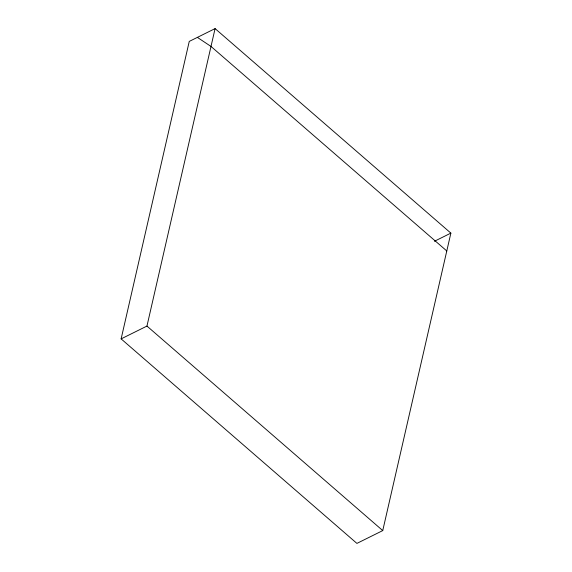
<?xml version="1.0" encoding="UTF-8"?>
<svg xmlns="http://www.w3.org/2000/svg" width="572" height="572" viewBox="0 0 572 572"><rect width="100%" height="100%" fill="white"/><g stroke="black" fill="none" stroke-linecap="round" stroke-linejoin="round"><path stroke-width="0.86" d="M121.128 338.881L189.253 41.413L215.086 28.6L450.872 233.119L382.747 530.587L356.914 543.4L121.128 338.881L146.961 326.069L215.086 28.6M434.434 241.27L450.872 233.119M197.376 37.387L210.996 46.446L446.789 250.965M146.961 326.069L382.747 530.587"/></g></svg>
